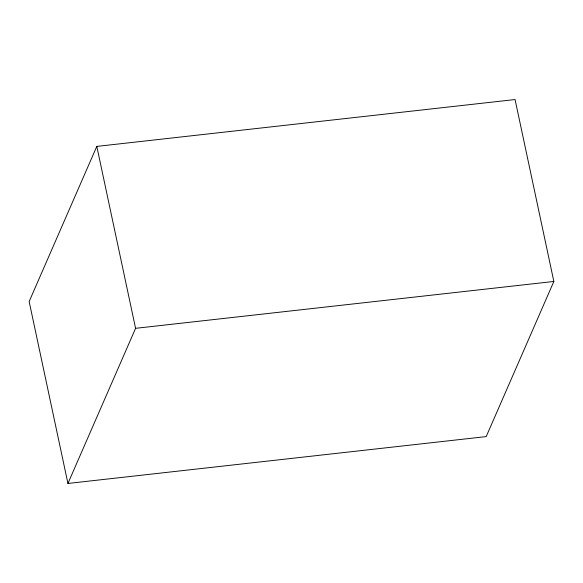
<?xml version="1.0" encoding="UTF-8"?>
<svg xmlns="http://www.w3.org/2000/svg" width="583" height="583" viewBox="0 0 583 583"><rect width="100%" height="100%" fill="white"/><g stroke="black" fill="none" stroke-linecap="round" stroke-linejoin="round"><path stroke-width="0.87" d="M96.8 146.406L29.15 301.542L67.934 483.46L486.2 436.594L553.85 281.458L515.066 99.54L96.8 146.406L135.584 328.324L67.934 483.46M135.584 328.324L553.85 281.458"/></g></svg>
